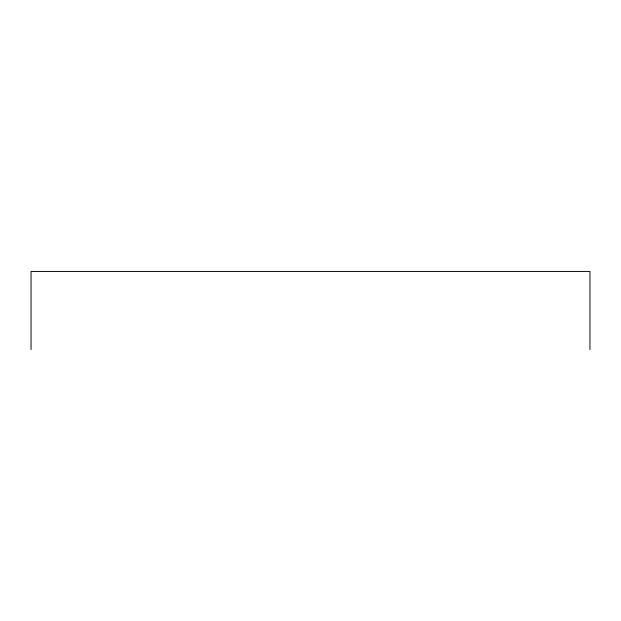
<?xml version="1.0" encoding="UTF-8"?>
<svg xmlns="http://www.w3.org/2000/svg" width="621" height="621" viewBox="0 0 621 621"><rect width="100%" height="100%" fill="white"/><g stroke="black" fill="none" stroke-linecap="round" stroke-linejoin="round"><path stroke-width="0.93" d="M589.95 349.561L589.95 271.439L31.05 271.439L31.05 349.561"/></g></svg>
